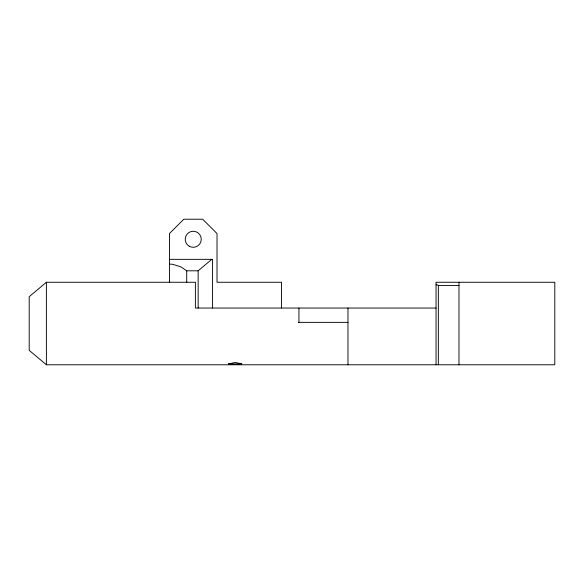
<?xml version="1.0" encoding="UTF-8"?>
<svg xmlns="http://www.w3.org/2000/svg" width="584" height="584" viewBox="0 0 584 584"><rect width="100%" height="100%" fill="white"/><g stroke="black" fill="none" stroke-linecap="round" stroke-linejoin="round"><path stroke-width="0.88" d="M436.058 308.045L195.384 308.045L195.384 282.262L46.391 282.262L29.2 296.687L29.2 350.349L46.391 364.774L554.8 364.774L554.8 282.262L436.058 282.262L436.058 364.774M169.455 264.129A18.608 13.162 0 0 1 172.988 264.391L180.865 266.83L186.719 270.801L198.144 270.801L211.802 259.34M228.534 363.92L235.264 362.423L241.922 363.92M169.455 259.34L212.576 259.34L212.576 308.045M459.06 285.532L438.35 285.532L438.35 364.774M298.409 322.368L347.976 322.368M228.388 363.92L241.637 363.92M458.98 282.262L458.98 364.774M347.976 308.045L347.976 364.774M298.942 308.045L298.942 322.368M281.481 308.045L281.481 282.262L217.014 282.262L217.014 233.549L202.684 219.226L183.778 219.226L169.455 233.549L169.455 282.262M198.144 270.801L198.144 308.045M186.719 270.801L186.719 282.605M46.391 282.262L46.391 364.774M436.058 284.846A2.343 0.686 -1.1 0 1 438.314 285.532M189.223 246.229A8.023 8.023 0 0 0 201.254 239.279A8.023 8.023 0 0 0 189.223 232.33A8.023 8.023 0 0 0 189.223 246.229"/></g></svg>
